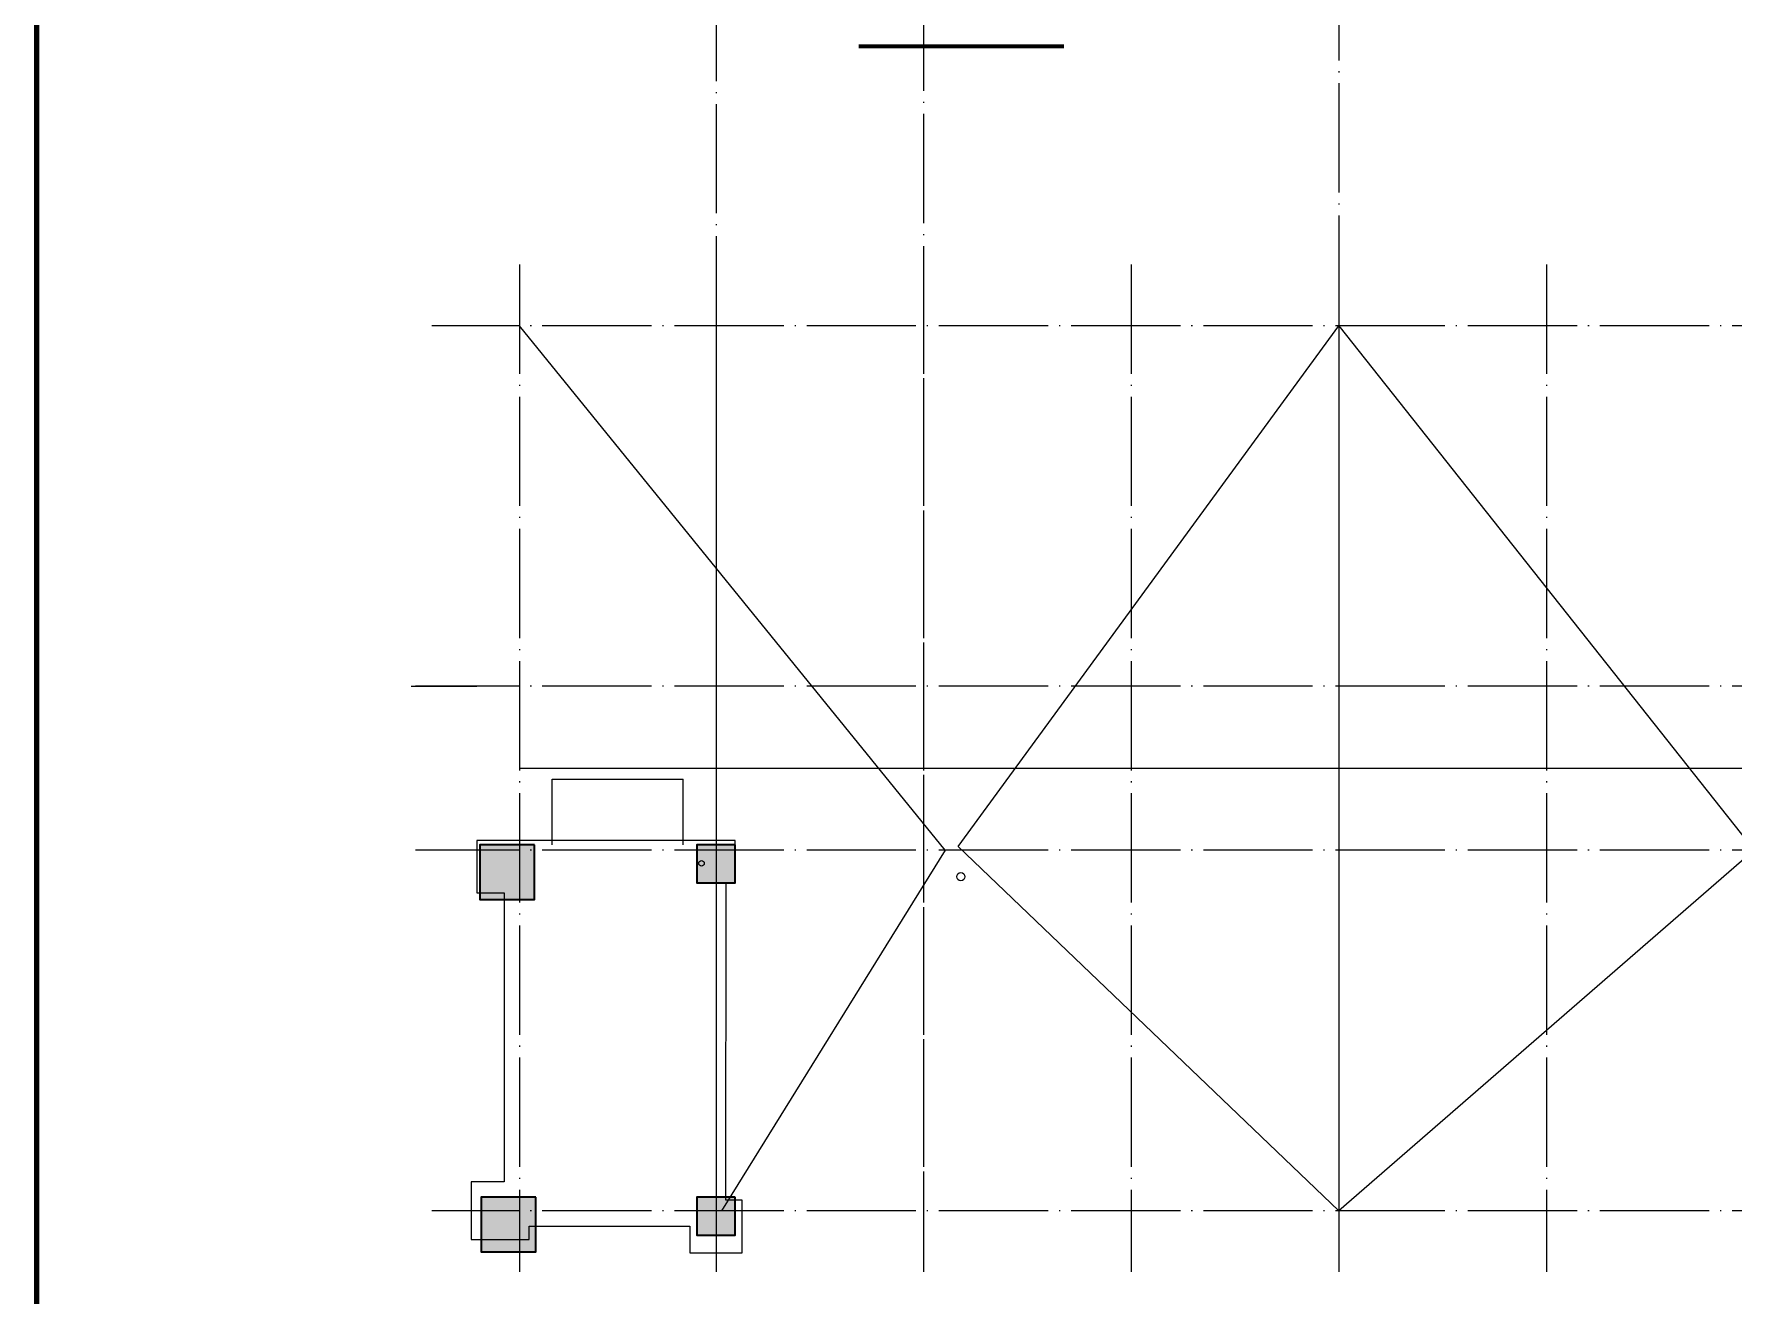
# Model space of a CAD drawing. Extents: x 39238 to 748440, y -374049 to 522939.
# Drawn here: x 277788 to 308887, y 189103 to 212189 of the extents above; entities that cross this region are included whole.
import ezdxf

# ---------------------------------------------------------------- set-up
doc = ezdxf.new("R2010")
doc.units = 0
doc.header["$LTSCALE"] = 1000
doc.header["$MEASUREMENT"] = 0
doc.linetypes.add('DOTE', pattern=[2.42, 2, -0.2, 0.02, -0.2])
for name, color, linetype in [('DIM_SYMB', 3, 'Continuous'), ('DOTE', 1, 'DOTE'), ('GROUND', 2, 'Continuous'), ('PUB_TITLE', 7, 'Continuous')]:
    doc.layers.add(name, color=color, linetype=linetype)
doc.layers.add('砼柱', color=2, linetype='Continuous', lineweight=35)

msp = doc.modelspace()

# ---------------------------------------------------------------- hatches: boundary and pattern name
at = {"layer": '砼柱'}
h = msp.add_hatch(color=256, dxfattribs=at)
h.paths.add_polyline_path([(290622, 190896), (289922, 190896), (289922, 190196), (290622, 190196)])
h.paths.add_polyline_path([(290622, 197346), (289922, 197346), (289922, 196646), (290622, 196646)])
h.paths.add_polyline_path([(286972, 190896), (285972, 190896), (285972, 189896), (286972, 189896)])
h.paths.add_polyline_path([(286947, 197346), (285947, 197346), (285947, 196346), (286947, 196346)])

# ---------------------------------------------------------------- linework, layer by layer
for p, q in [((294469, 197246), (286672, 206846)), ((294705, 197316), (301672, 206846)), ((301672, 206846), (309272, 197246)), ((286672, 198747), (324272, 198747)), ((287272, 197346), (287272, 198546)), ((287272, 198546), (289672, 198546)), ((289672, 197346), (289672, 198546)), ((294469, 197246), (290372, 190646)), ((301672, 190646), (294705, 197316)), ((309272, 197246), (301672, 190646))]:
    msp.add_line(p, q)
msp.add_lwpolyline([(285792, 190116), (286852, 190116), (286852, 190366), (289792, 190366), (289792, 189877), (290752, 189877), (290752, 190837), (290452, 190837), (290459, 196646), (290622, 196646), (290622, 197425), (285892, 197425), (285892, 196466), (286392, 196466), (286392, 191176), (285792, 191176)], close=True)
msp.add_circle((290006, 197005), 50)
at = {"color": 5}
msp.add_circle((294752, 196761), 75, dxfattribs=at)
at = {"layer": 'DIM_SYMB', "const_width": 70}
msp.add_lwpolyline([(292886, 211961), (296644, 211961)], dxfattribs=at)
at = {"layer": 'DOTE'}
for p, q in [((301672, 245166), (301672, 189526)), ((290272, 227846), (290272, 189526)), ((294072, 227666), (294072, 189526)), ((286672, 207968), (286672, 189526)), ((286672, 207968), (286672, 189526)), ((290272, 207968), (290272, 189526)), ((294072, 207968), (294072, 189526)), ((297872, 207968), (297872, 189526)), ((301672, 207968), (301672, 189526)), ((305472, 207968), (305472, 189526)), ((325392, 206846), (285072, 206846)), ((325392, 200246), (284772, 200246)), ((325392, 197246), (284772, 197246)), ((325392, 190646), (285072, 190646)), ((325392, 190646), (285072, 190646)), ((325392, 190646), (285072, 190646)), ((325392, 190646), (285072, 190646))]:
    msp.add_line(p, q, dxfattribs=at)
at = {"layer": 'GROUND'}
msp.add_line((284692, 200246), (285892, 200246), dxfattribs=at)
at = {"layer": 'PUB_TITLE', "color": 4, "const_width": 100}
msp.add_lwpolyline([(277838, 170856), (335238, 170856), (335238, 251456), (277838, 251456)], close=True, dxfattribs=at)
at = {"layer": '砼柱'}
for points in [[(286947, 197346), (285947, 197346), (285947, 196346), (286947, 196346)], [(290622, 197346), (289922, 197346), (289922, 196646), (290622, 196646)], [(286972, 190896), (285972, 190896), (285972, 189896), (286972, 189896)], [(290622, 190896), (289922, 190896), (289922, 190196), (290622, 190196)]]:
    msp.add_lwpolyline(points, close=True, dxfattribs=at)

doc.saveas('drawing.dxf')
